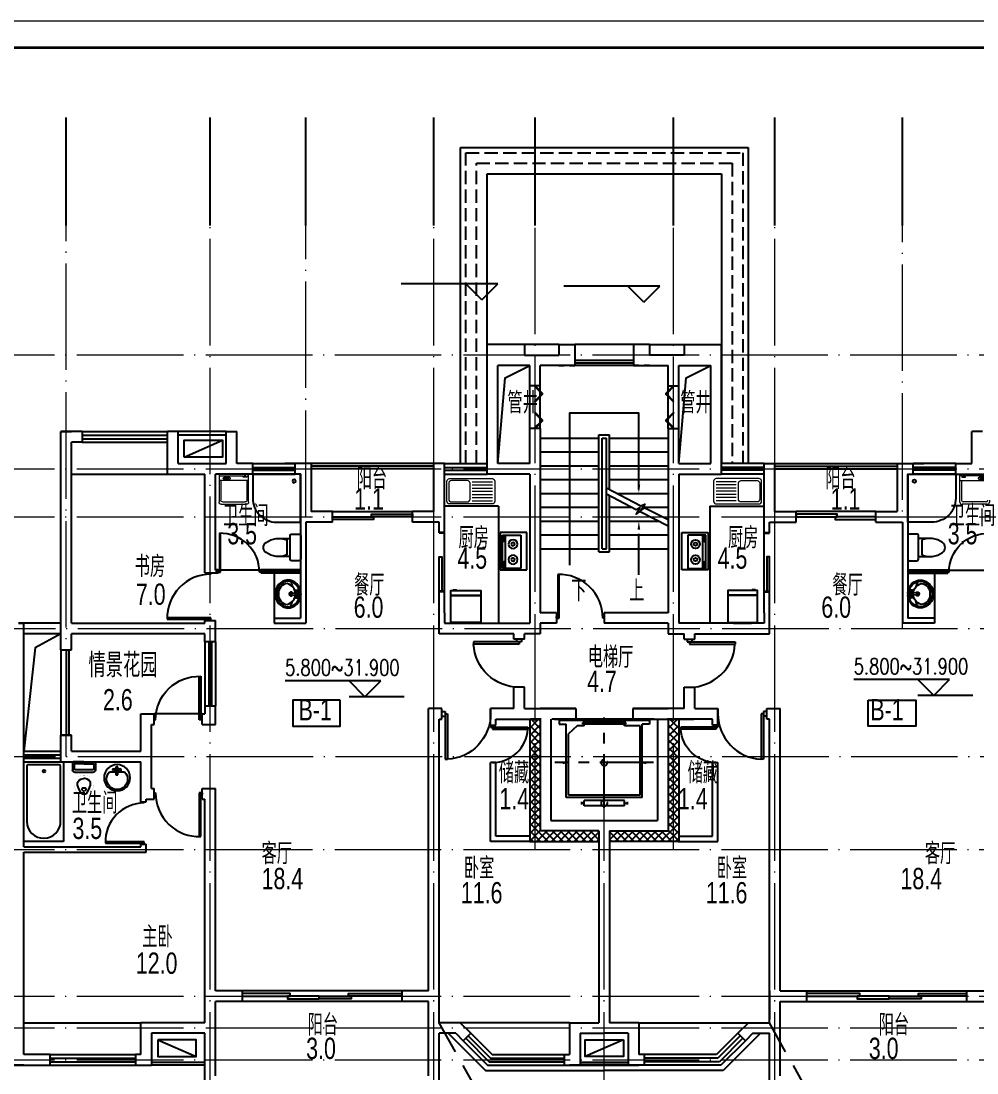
# Model space of a CAD drawing. Extents: x 1332633 to 1595679, y 264824 to 640777.
# Drawn here: x 1369182 to 1387130, y 554664 to 574419 of the extents above; entities that cross this region are included whole.
import ezdxf
from ezdxf.enums import TextEntityAlignment as Align

# ---------------------------------------------------------------- set-up
doc = ezdxf.new("R2010")
doc.units = 0
doc.header["$LTSCALE"] = 1000
doc.header["$MEASUREMENT"] = 0
for name, pattern in [('CENTER', [2, 1.25, -0.25, 0.25, -0.25]), ('DASH', [0.35, 0.25, -0.1]), ('DOTE', [2.42, 2, -0.2, 0.02, -0.2]), ('HIDDEN', [0.375, 0.25, -0.125])]:
    doc.linetypes.add(name, pattern=pattern)
doc.layers.get('0').update_dxf_attribs({"linetype": 'CONTINUOUS'})
for name, color, linetype in [('3T_WOOD', 21, 'CONTINUOUS'), ('A-Balcony(建筑阳台)', 32, 'CONTINUOUS'), ('A-BALCONY_建筑阳台_', 6, 'CONTINUOUS'), ('A-Fur1(建筑厨卫洁具)', 136, 'CONTINUOUS'), ('A-Ground(室外构件)', 31, 'CONTINUOUS'), ('A-Hole2(板面留洞，降板)', 2, 'CONTINUOUS'), ('A-Hz1(房间名称)', 4, 'CONTINUOUS'), ('A-Hz1汉字注明（平、立面、房间名称等）', 7, 'CONTINUOUS'), ('A-Hz3(房间面积)', 2, 'CONTINUOUS'), ('A-Other(建筑其它)', 33, 'CONTINUOUS'), ('A-STAIR_建筑楼梯_踏步_电梯等_', 25, 'CONTINUOUS'), ('A-Wall(建筑墙)', 255, 'CONTINUOUS'), ('A-WALL_建筑墙_', 255, 'CONTINUOUS'), ('A-WINDOW(建筑门窗)', 4, 'CONTINUOUS'), ('A-WINDOW_建筑门窗_', 4, 'CONTINUOUS'), ('AXIS', 3, 'CONTINUOUS'), ('C-sheet(通用-图框)', 7, 'CONTINUOUS'), ('DIM_ELEV', 3, 'CONTINUOUS'), ('管井', 5, 'CONTINUOUS')]:
    doc.layers.add(name, color=color, linetype=linetype)
for name, color, linetype, lineweight in [('_公共_图框', 4, 'CONTINUOUS', 5), ('DOTE', 1, 'DOTE', 13), ('JJ', 8, 'CONTINUOUS', 0), ('PUB_TEXT', 7, 'CONTINUOUS', 13), ('WALL', 2, 'CONTINUOUS', 35)]:
    doc.layers.add(name, color=color, linetype=linetype, lineweight=lineweight)
doc.styles.add('_TCH_DIM', font='SIMPLEX', dxfattribs={"width": 0.8, "bigfont": 'HZTXT'})
doc.styles.add('DIM', font='txt')
doc.styles.add('DIM_FONT', font='txt', dxfattribs={"width": 0.8})
doc.styles.get("Standard").update_dxf_attribs({"font": 'GBENOR', "bigfont": 'GBCBIG'})
doc.styles.add('sunyat', font='3yromanc.shx', dxfattribs={"width": 0.75, "bigfont": '3yhztxt.shx'})
doc.styles.add('SUNYAT1', font='3yromans.shx', dxfattribs={"width": 0.75, "bigfont": '3yhztxt.shx'})
doc.styles.add('图框文字', font='SIMKAI.TTF')

# ---------------------------------------------------------------- blocks, each defined once
blk = doc.blocks.new('vvxv')
at = {"layer": '_公共_图框'}
blk.add_lwpolyline([(-63000, 0), (0, 0), (0, 29700), (-63000, 29700)], close=True, dxfattribs=at)
at = {"layer": '_公共_图框', "const_width": 50}
blk.add_lwpolyline([(-61750, 500), (-500, 500), (-500, 29200), (-61750, 29200)], close=True, dxfattribs=at)
at = {"layer": '_公共_图框', "style": '图框文字'}
for tag, height, p in [('建设单位', 250, (-2500, 19150)), ('合作单位', 250, (-2527, 16842)), ('项目名称', 250, (-2500, 15150)), ('项目编号', 250, (-2500, 13150)), ('建筑', 175, (-1300, 2800)), ('方案深化', 175, (-1300, 2450)), ('1:100', 175, (-1300, 2100)), ('20090705', 175, (-1300, 1750)), ('图号', 175, (-1300, 1225))]:
    blk.add_attdef(tag, text='', height=height, dxfattribs=at).set_placement(p, align=Align.MIDDLE_CENTER)
blk = doc.blocks.new('JX')
for p, q in [((-2215, -2200), (-2215, 0)), ((-2185, -2110), (-2185, -90)), ((-2185, -90), (-2095, -90)), ((-2095, -90), (-2095, -250)), ((-1190, -190), (-1130, -190)), ((-1160, -250), (-1160, -190)), ((-315, -250), (-2095, -250)), ((-2055, -494), (-1863, -300)), ((-365, -300), (-1863, -300)), ((-365, -1900), (-365, -300)), ((-315, -1950), (-315, -250)), ((-2135, -1580), (-2135, -620)), ((-2095, -620), (-2135, -620)), ((-2095, -1580), (-2095, -620)), ((-2055, -650), (-2095, -650)), ((-2055, -650), (-2055, -494)), ((-240, -1550), (-240, -650)), ((-110, -650), (-240, -650)), ((-205, -590), (-145, -590)), ((-175, -650), (-175, -590)), ((-110, -1550), (-110, -650)), ((-2095, -1580), (-2135, -1580)), ((-2055, -1550), (-2095, -1550)), ((-2055, -1900), (-2055, -1550)), ((-110, -1550), (-240, -1550)), ((-205, -1610), (-145, -1610)), ((-175, -1550), (-175, -1610)), ((-2185, -2110), (-2095, -2110)), ((-315, -1950), (-2095, -1950)), ((-2095, -2110), (-2095, -1950)), ((-365, -1900), (-2055, -1900)), ((-1190, -2010), (-1130, -2010)), ((-1160, -1950), (-1160, -2010))]:
    blk.add_line(p, q)
at = {"linetype": 'CENTER'}
for p, q in [((-1160, -2200), (-1160, 0)), ((-60, -1100), (-2260, -1100))]:
    blk.add_line(p, q, dxfattribs=at)
at = {"linetype": 'HIDDEN'}
for centre in [(-1160, -1100), (-175, -1100)]:
    blk.add_circle(centre, 71.4, dxfattribs=at)
blk = doc.blocks.new('DOOR_B01')
for p, q in [((-0.47, 0.895), (-0.47, -0.015)), ((-0.44, -0.015), (-0.44, 0.895)), ((-0.5, 0.015), (-0.47, 0.015)), ((-0.5, -0.015), (-0.5, 0.015)), ((0.47, 0.015), (0.5, 0.015)), ((0.5, 0.015), (0.5, -0.015)), ((-0.5, -0.015), (-0.44, -0.015)), ((0.5, -0.015), (0.47, -0.015))]:
    blk.add_line(p, q)
blk.add_arc((-0.44, -0.015), 0.91, 0, 91.8892)
blk = doc.blocks.new('A$C79D20D74')
at = {"layer": 'A-Ground(室外构件)'}
blk.add_line((0, 720), (315, 0), dxfattribs=at)
blk.add_lwpolyline([(0, 720), (315, 720), (315, 0), (0, 0)], close=True, dxfattribs=at)
blk = doc.blocks.new('_A1WPO')
for p, q in [((-0.45, -0.05), (-0.45, 0.949)), ((-0.45, 0.949), (-0.4, 0.949)), ((-0.4, 0), (-0.4, 0.949)), ((-0.5, 0.05), (-0.45, 0.05)), ((-0.5, -0.05), (-0.45, -0.05)), ((-0.45, 0), (-0.4, 0))]:
    blk.add_line(p, q)
blk.add_arc((-0.45, 0), 0.95, 0, 86.983)
blk = doc.blocks.new('TO2')
for p, q in [((-162, 236), (-131, 140)), ((-66, 52), (-50, 55)), ((-50, 48), (-66, 52)), ((-57, 70), (-45, 60)), ((-50, 55), (-57, 70)), ((-50, 48), (-57, 34)), ((-45, 44), (-57, 34)), ((-45, 60), (-38, 74)), ((-38, 29), (-45, 44)), ((-38, 74), (-38, 58)), ((-22, 62), (-38, 58)), ((-22, 42), (-38, 45)), ((-38, 29), (-38, 45)), ((-22, 62), (-35, 52)), ((-22, 42), (-35, 52)), ((-162, -228), (-131, -132)), ((-77, -20), (-80, -20)), ((-50, -41), (-66, -44)), ((-50, -48), (-66, -44)), ((-50, -41), (-57, -26)), ((-45, -36), (-57, -26)), ((-50, -48), (-57, -62)), ((-57, -62), (-45, -52)), ((-38, -22), (-45, -36)), ((-45, -52), (-38, -67)), ((-38, -22), (-38, -38)), ((-22, -34), (-38, -38)), ((-22, -54), (-38, -51)), ((-38, -67), (-38, -51)), ((-22, -34), (-35, -44)), ((-22, -54), (-35, -44))]:
    blk.add_line(p, q)
for points in [[(-152, 5), (-152, 19), (-45, 31)], [(-152, 3), (-152, -12), (-80, -20)], [(-77, -20), (-45, -23)]]:
    blk.add_lwpolyline(points)
for points in [[(-77, 27), (-71, 32), (-69, 34), (-69, 69, -0.397649), (-63, 75), (-25, 75, -0.448114), (-19, 69), (-19, 4)], [(-77, -20), (-71, -24), (-69, -26), (-69, -61, 0.397649), (-63, -68), (-25, -68, 0.448114), (-19, -62), (-19, 4)]]:
    blk.add_lwpolyline(points, format="xyb")
for points in [[(-66, 52), (-57, 34), (-38, 29), (-22, 42), (-22, 62), (-38, 74), (-57, 70)], [(-66, -44), (-57, -26), (-38, -22), (-22, -34), (-22, -54), (-38, -67), (-57, -62)]]:
    blk.add_lwpolyline(points, close=True)
for centre, radius in [((-43, 4), 11.1), ((-43, 52), 4.1), ((-43, -44), 4.1)]:
    blk.add_circle(centre, radius)
for centre, radius, start, end in [((-202, 14), 254, 94.668, 182.2445), ((-202, 14), 231, 94.668, 182.2445), ((-217, 24), 176, 94.3056, 186.3213), ((-282, 3), 204, 0.3156, 75.2808), ((-223, 22), 244, 358.482, 89.9831), ((-223, 22), 222, 2.2184, 89.9831), ((-202, -6), 254, 177.7555, 265.332), ((-202, -6), 231, 177.7555, 265.332), ((-217, -17), 176, 173.6787, 265.6944), ((-282, 5), 204, 284.7192, 359.6844), ((-158, 4), 35.5, 29.9432, 329.1629), ((-158, 4), 20.3, 52.3819, 308.4597), ((-403, 3), 403, 355.2019, 4.0377), ((277, 1), 256, 176.6011, 183.7052), ((-223, -15), 244, 270.0169, 359.8405), ((-223, -15), 222, 270.0169, 355.8617)]:
    blk.add_arc(centre, radius, start, end)
blk = doc.blocks.new('A$C4CE9686B')
at = {"layer": 'JJ'}
for p, q in [((0, 552), (0, 0)), ((0, 552), (525, 552)), ((29, 552), (29, 101)), ((71, 448), (79, 448)), ((77, 435), (77, 383)), ((91, 435), (77, 435)), ((91, 383), (91, 435)), ((116, 0), (116, 552)), ((116, 522), (489, 522)), ((521, 490), (521, 62)), ((565, 512), (565, 40)), ((70, 374), (79, 375)), ((77, 383), (91, 383)), ((525, 0), (0, 0)), ((53, 101), (28, 101)), ((28, 34), (53, 34)), ((29, 34), (29, 0)), ((53, 34), (53, 101)), ((116, 30), (489, 30))]:
    blk.add_line(p, q, dxfattribs=at)
blk.add_lwpolyline([(76, 343, 0.185158), (86, 347, 0.102042), (98, 362, 0.060862), (104, 382, 0.047173), (107, 409, 0.047173), (104, 436, 0.060862), (98, 456, 0.102042), (86, 472, 0.185158), (76, 476, 0.185158), (66, 472, 0.102042), (54, 456, 0.060862), (48, 436, 0.047173), (45, 409, 0.047173), (48, 382, 0.060862), (54, 362, 0.102042), (66, 347, 0.185158)], format="xyb", close=True, dxfattribs=at)
for points in [[(71, 448, 0.259034), (68, 446, 0.076276), (64, 437, 0.036515), (62, 426, 0.026615), (61, 411, 0.026615), (62, 396, 0.036515), (64, 385, 0.076276), (68, 376, 0.259034), (71, 375, 0.078462), (72, 375, 0.056762)], [(79, 448, 0.259034), (76, 446, 0.076276), (73, 437, 0.036515), (71, 426, 0.026615), (70, 411, 0.026615), (71, 396, 0.036515), (73, 385, 0.076276), (76, 376, 0.259034), (79, 375, 0.259034), (82, 376, 0.056762), (85, 383, 0.036515)], [(87, 435, 0.008736), (86, 437, 0.076276), (82, 446, 0.259034), (79, 448, 0.259034)]]:
    blk.add_lwpolyline(points, format="xyb", dxfattribs=at)
blk.add_circle((28, 69), 14, dxfattribs=at)
for centre, radius, start, end in [((489, 490), 32, 0, 90), ((525, 512), 40, 0, 90), ((489, 62), 32, 270, 360), ((525, 40), 40, 270, 0)]:
    blk.add_arc(centre, radius, start, end, dxfattribs=at)
at = {"layer": 'JJ', "width": 0.8, "flags": 9}
for tag in ['YSIZE', 'XSIZE']:
    blk.add_attdef(tag, (0, 276), '', height=0.4, rotation=90, dxfattribs=at)
blk = doc.blocks.new('A$C753116E8')
at = {"layer": 'JJ'}
blk.add_blockref('A$C4CE9686B', (0, 0), dxfattribs=at)
blk = doc.blocks.new('A$C3372732A')
at = {"layer": '管井', "color": 1}
blk.add_blockref('A$C753116E8', (0, 0), dxfattribs=at)
blk = doc.blocks.new('坐便器1')
at = {"layer": 'A-Fur1(建筑厨卫洁具)'}
for p, q in [((220, 0), (-220, 0)), ((-250, -30), (-250, -170)), ((250, -170), (250, -30)), ((-220, -200), (220, -200)), ((-170, -200), (-170, -430)), ((140, -260), (-140, -260)), ((170, -430), (170, -200))]:
    blk.add_line(p, q, dxfattribs=at)
for centre, radius, start, end in [((-220, -30), 30, 90, 180), ((-220, -170), 30, 180, 270), ((220, -30), 30, 0, 90), ((220, -170), 30, 270, 0), ((227, -413), 398, 157.4505, 216.6381), ((-227, -413), 398, 323.3619, 22.5495), ((0, -590), 110, 213.4509, 326.5491)]:
    blk.add_arc(centre, radius, start, end, dxfattribs=at)
blk = doc.blocks.new('E103')
at = {"layer": 'A-Fur1(建筑厨卫洁具)', "rotation": 180}
blk.add_blockref('坐便器1', (1004, -576), dxfattribs=at)
blk = doc.blocks.new('淋浴')
at = {"layer": 'A-Fur1(建筑厨卫洁具)'}
blk.add_lwpolyline([(-900, -450), (-900, 0), (0, 0), (0, -900), (-450, -900, -0.414214)], format="xyb", close=True, dxfattribs=at)
blk.add_circle((-129, -123), 30, dxfattribs=at)
blk = doc.blocks.new('DOOR_A01')
for points in [[(0.013, 0), (0.013, 1), (-0.5, 1), (-0.5, 0)], [(-0.012, 0), (-0.012, -1), (0.5, -1), (0.5, 0)]]:
    blk.add_lwpolyline(points, close=True)
blk = doc.blocks.new('BX1')
for p, q in [((-356, 663), (344, 663)), ((-356, 653), (344, 653))]:
    blk.add_line(p, q)
for points in [[(344, 21), (-356, 21), (-356, 771), (344, 771)], [(-211, 11), (211, 11), (211, 0), (-211, 0)]]:
    blk.add_lwpolyline(points, close=True)
blk.add_lwpolyline([(-298, 771), (-298, 790), (-232, 790), (-232, 771)])
blk = doc.blocks.new('MQP1')
for p, q in [((0, -350), (0, 350)), ((0, 350), (500, 350)), ((113, 299), (113, -324)), ((456, 299), (113, 299)), ((400, -324), (400, 299)), ((423, 274), (434, 274)), ((432, 257), (432, 193)), ((448, 257), (432, 257)), ((448, 193), (448, 257)), ((456, -324), (456, 299)), ((500, 350), (500, -350)), ((422, 182), (434, 182)), ((432, 193), (448, 193)), ((500, -350), (0, -350)), ((113, -324), (456, -324)), ((422, -291), (434, -291)), ((423, -199), (434, -199)), ((448, -216), (432, -216)), ((432, -216), (432, -280)), ((432, -280), (448, -280)), ((448, -280), (448, -216))]:
    blk.add_line(p, q)
for points in [[(423, 274, 0.259034), (420, 272, 0.076276), (415, 260, 0.036515), (412, 247, 0.026615), (411, 228, 0.026615), (412, 209, 0.036515), (415, 196, 0.076276), (420, 184, 0.259034), (423, 182, 0.078462), (424, 182, 0.056762)], [(434, 274, 0.259034), (430, 272, 0.076276), (425, 260, 0.036515), (423, 247, 0.026615), (422, 228, 0.026615), (423, 209, 0.036515), (425, 196, 0.076276), (430, 184, 0.259034), (434, 182, 0.259034), (437, 184, 0.056762), (441, 193, 0.036515)], [(443, 257, 0.008736), (442, 260, 0.076276), (437, 272, 0.259034), (434, 274, 0.259034)], [(423, -199, 0.259034), (420, -201, 0.076276), (415, -213, 0.036515), (412, -226, 0.026615), (411, -245, 0.026615), (412, -264, 0.036515), (415, -277, 0.076276), (420, -289, 0.259034), (423, -291, 0.078462), (424, -291, 0.056762)], [(434, -199, 0.259034), (430, -201, 0.076276), (425, -213, 0.036515), (423, -226, 0.026615), (422, -245, 0.026615), (423, -264, 0.036515), (425, -277, 0.076276), (430, -289, 0.259034), (434, -291, 0.259034), (437, -289, 0.056762), (441, -280, 0.036515)], [(443, -216, 0.008736), (442, -213, 0.076276), (437, -201, 0.259034), (434, -199, 0.259034)]]:
    blk.add_lwpolyline(points, format="xyb")
for centre, radius in [((259, 134), 82.5), ((259, 134), 31.6), ((259, -158), 82.5), ((259, -158), 31.6)]:
    blk.add_circle(centre, radius)
blk = doc.blocks.new('SINK-3')
for p, q in [((475, 180), (855, 180)), ((475, 120), (855, 120)), ((475, 60), (855, 60)), ((475, 0), (855, 0)), ((475, -60), (855, -60)), ((475, -120), (855, -120)), ((475, -180), (855, -180))]:
    blk.add_line(p, q)
for points in [[(0, -187.5), (0, 187.5, -0.4142136), (50, 237.5), (850, 237.5, -0.4142136), (900, 187.5), (900, -187.5, -0.4142136), (850, -237.5), (50, -237.5, -0.4142136)], [(35, 150), (35, -150, 0.4142136), (85, -200), (385, -200, 0.4142136), (435, -150), (435, 150, 0.4142136), (385, 200), (85, 200, 0.4142136)]]:
    blk.add_lwpolyline(points, format="xyb", close=True)
blk = doc.blocks.new('A$C7D9E0D54')
at = {"layer": 'JJ', "xscale": -1, "rotation": 179.9999999999996}
blk.add_blockref('SINK-3', (0, 237, 200), dxfattribs=at)
blk = doc.blocks.new('DOOR_C14')
for points in [[(-0.489, -0.011), (-0.313, 0.166), (-0.323, 0.177), (-0.5, 0)], [(-0.136, -0.011), (-0.313, 0.166), (-0.302, 0.177), (-0.125, 0)], [(0.136, -0.011), (0.313, 0.166), (0.302, 0.177), (0.125, 0)], [(0.489, -0.011), (0.313, 0.166), (0.323, 0.177), (0.5, 0)]]:
    blk.add_lwpolyline(points, close=True)
blk = doc.blocks.new('M_E7')
for p, q in [((-201, 62), (-201, -265)), ((-10, 112), (-151, 112)), ((-150, 61), (-150, -264)), ((-41, 81), (-130, 81)), ((-36, -102), (-36, 76)), ((0, -102), (0, 102)), ((-36, -102), (-36, -279)), ((0, -102), (0, -305)), ((-10, -315), (-151, -315)), ((-41, -284), (-130, -284))]:
    blk.add_line(p, q)
at = {"const_width": 1}
for points in [[(-651, -24), (-637, -1), (-550, 51), (-451, 83), (-371, 88), (-294, 37), (-262, -18), (-252, -84), (-252, -102)], [(-651, -180), (-637, -202), (-550, -254), (-451, -287), (-371, -292), (-294, -240), (-262, -186), (-252, -119), (-252, -102)]]:
    blk.add_lwpolyline(points, dxfattribs=at)
for points in [[(-597, -59), (-590, -49), (-523, -9), (-438, 19), (-389, 22), (-343, -9), (-325, -40), (-317, -89), (-317, -102)], [(-596, -145), (-590, -154), (-523, -194), (-438, -222), (-389, -225), (-343, -194), (-325, -164), (-317, -114), (-317, -102)]]:
    blk.add_lwpolyline(points)
blk.add_lwpolyline([(-644, -15, 0.39866), (-643, -191, 0.39866)], format="xyb", dxfattribs=at)
for centre, radius, start, end in [((-151, 62), 50, 90, 180), ((-130, 61), 20, 90, 180), ((-41, 76), 5, 0, 90), ((-10, 102), 10, 0, 90), ((-551, -102), 62.6, 137.0381, 223.979), ((-511, -114), 47.8, 77.2641, 164.6652), ((-511, -89), 47.8, 195.3348, 282.7359), ((-541, -103), 54.1, 1.1332, 40.3816), ((-541, -101), 54.1, 319.6184, 358.8668), ((-151, -265), 50, 180, 270), ((-130, -264), 20, 180, 270), ((-41, -279), 5, 270, 0), ((-10, -305), 10, 270, 0)]:
    blk.add_arc(centre, radius, start, end)
at = {"width": 0.8, "flags": 9}
for tag in ['XSIZE', 'YSIZE']:
    blk.add_attdef(tag, (0, 0), '', height=0.5, dxfattribs=at)
blk = doc.blocks.new('M_E33IEP')
for p, q in [((44, -21), (44, 20)), ((44, 20), (194, 20)), ((135, 135), (135, 20)), ((194, 20), (194, -21)), ((194, -21), (44, -21)), ((135, -21), (135, -144))]:
    blk.add_line(p, q)
for centre, radius in [((248, -5), 246), ((106, 56), 26.7), ((105, -55), 26.7)]:
    blk.add_circle(centre, radius)
blk.add_arc((274, -5), 197, 225.2527, 134.7473)
at = {"style": 'DIM_FONT', "width": 0.8, "flags": 9}
for tag in ['XSIZE', 'YSIZE']:
    blk.add_attdef(tag, (0, 0), '', height=0.5, dxfattribs=at)
at = {"width": 0.8, "flags": 9}
for tag in ['XSIZE', 'YSIZE']:
    blk.add_attdef(tag, (2, -251), '', height=150, dxfattribs=at)
blk = doc.blocks.new('浴缸08X15')
at = {"layer": 'A-Fur1(建筑厨卫洁具)'}
for p, q in [((-375, -1500), (-375, 0)), ((-375, 0), (375, 0)), ((375, 0), (375, -1500)), ((-319, -85), (-319, -1125)), ((289, -56), (-289, -55)), ((319, -1113), (319, -86)), ((375, -1500), (-375, -1500))]:
    blk.add_line(p, q, dxfattribs=at)
blk.add_circle((6, -176), 25, dxfattribs=at)
for centre, radius, start, end in [((-289, -85), 30, 89.9714, 179.9956), ((289, -86), 30, 0.0057, 89.9714), ((0, -1117), 319, 181.3982, 0.6999)]:
    blk.add_arc(centre, radius, start, end, dxfattribs=at)
blk = doc.blocks.new('WIN_03X1200X200')
at = {"layer": 'A-WINDOW(建筑门窗)'}
for p, q in [((-0.5, 0.083), (0.5, 0.083)), ((-0.5, 0.021), (0.5, 0.021)), ((-0.5, -0.021), (0.5, -0.021)), ((-0.5, -0.083), (0.5, -0.083))]:
    blk.add_line(p, q, dxfattribs=at)

msp = doc.modelspace()

# ---------------------------------------------------------------- hatches: boundary and pattern name
at = {"layer": 'A-Hole2(板面留洞，降板)'}
h = msp.add_hatch(dxfattribs=at)
h.set_pattern_fill('ANSI37', color=8, scale=800, angle=720, style=0)
h.set_pattern_definition([(45, (2102481.16, 589380.04), (-70.710678, 70.710678), []), (135, (2102481.16, 589380.04), (-70.710678, -70.710678), [])])
h.paths.add_polyline_path([(1380032, 559208), (1378932, 559208), (1378932, 561308), (1378732, 561308), (1378732, 559008), (1380032, 559008)])
h = msp.add_hatch(dxfattribs=at)
h.set_pattern_fill('ANSI37', color=8, scale=800, angle=720, style=0)
h.set_pattern_definition([(135, (657783.43, 589380.04), (70.710678, 70.710678), []), (45, (657783.43, 589380.04), (70.710678, -70.710678), [])])
h.paths.add_polyline_path([(1380232, 559208), (1381332, 559208), (1381332, 561308), (1381532, 561308), (1381532, 559008), (1380232, 559008)])

# ---------------------------------------------------------------- linework, layer by layer
at = {"linetype": 'DASH', "ltscale": 3}
for p, q in [((1380929, 548651), (1377032, 555608)), ((1387130, 548651), (1383232, 555608))]:
    msp.add_line(p, q, dxfattribs=at)
at = {"layer": 'A-Balcony(建筑阳台)', "linetype": 'DASH'}
for p, q in [((1377532, 566108, 0), (1377532, 571947, 0)), ((1377532, 571947, 0), (1382732, 571947, 0)), ((1382732, 571947, 0), (1382732, 566108, 0)), ((1377732, 571747, 0), (1382532, 571747, 0)), ((1377732, 566108, 0), (1377732, 571747, 0)), ((1382532, 571747, 0), (1382532, 566108, 0))]:
    msp.add_line(p, q, dxfattribs=at)
at = {"layer": 'A-Balcony(建筑阳台)'}
for p, q in [((1377932, 568347, 0), (1377932, 571547, 0)), ((1377932, 571547, 0), (1382332, 571547, 0)), ((1382332, 571547, 0), (1382332, 566108, 0)), ((1369932, 563108), (1369232, 563108)), ((1369932, 562908), (1369232, 562908))]:
    msp.add_line(p, q, dxfattribs=at)
msp.add_lwpolyline([(1369932, 562908), (1369450, 562648), (1369232, 560708)], dxfattribs=at)
at = {"layer": 'A-BALCONY_建筑阳台_'}
for p, q in [((1376932, 566108, 0), (1374632, 566108)), ((1376932, 566058, 0), (1374632, 566058)), ((1376932, 566008, 0), (1374632, 566008)), ((1383332, 566108, 0), (1385632, 566108)), ((1383332, 566058, 0), (1385632, 566058)), ((1383332, 566008, 0), (1385632, 566008)), ((1369932, 562608), (1369932, 561008)), ((1370032, 562608), (1370032, 561008)), ((1370082, 562608), (1370082, 561008))]:
    msp.add_line(p, q, dxfattribs=at)
at = {"layer": 'A-Fur1(建筑厨卫洁具)'}
for p, q in [((1378148, 565308), (1377132, 565308, 0)), ((1378148, 565308), (1378148, 563108)), ((1382117, 565308), (1383132, 565308, 0)), ((1382117, 565308), (1382117, 563108)), ((1373932, 564058), (1373932, 563208)), ((1386332, 564058), (1386332, 563208))]:
    msp.add_line(p, q, dxfattribs=at)
at = {"layer": 'A-Ground(室外构件)'}
for p, q in [((1373032, 566708), (1372132, 566708)), ((1373032, 566641), (1372132, 566641)), ((1377201, 555408), (1377901, 554708)), ((1383063, 555408), (1382363, 554708)), ((1372632, 554858), (1371632, 554858)), ((1372632, 554808), (1371632, 554808)), ((1379682, 554857), (1380132, 554857)), ((1380132, 554857), (1379682, 554857)), ((1379682, 554807), (1380132, 554807)), ((1379682, 554807), (1380132, 554807)), ((1380132, 554807), (1379682, 554807)), ((1380582, 554857), (1380132, 554857)), ((1380132, 554857), (1380582, 554857)), ((1380582, 554807), (1380132, 554807)), ((1380582, 554807), (1380132, 554807)), ((1380132, 554807), (1380582, 554807)), ((1377901, 554708), (1380132, 554708)), ((1382363, 554708), (1380132, 554708))]:
    msp.add_line(p, q, dxfattribs=at)
at = {"layer": 'A-Hole2(板面留洞，降板)', "color": 8}
for p, q in [((1378732, 561308), (1378732, 559008)), ((1381532, 561308), (1381532, 559008)), ((1378732, 559008), (1380032, 559008)), ((1381532, 559008), (1380232, 559008))]:
    msp.add_line(p, q, dxfattribs=at)
at = {"layer": 'A-Hz1(房间名称)', "color": 6}
for points in [[(1375174, 561666), (1374285, 561666), (1374285, 561178), (1375174, 561178)], [(1385090, 561666), (1385980, 561666), (1385980, 561178), (1385090, 561178)]]:
    msp.add_lwpolyline(points, close=True, dxfattribs=at)
at = {"layer": 'A-Other(建筑其它)'}
for p, q in [((1377432, 566108, 0), (1377432, 572047, 0)), ((1377432, 572047, 0), (1382832, 572047, 0)), ((1382832, 572047, 0), (1382832, 566108, 0))]:
    msp.add_line(p, q, dxfattribs=at)
at = {"layer": 'A-STAIR_建筑楼梯_踏步_电梯等_', "ltscale": 0.08}
for p, q in [((1380032, 566648, 0), (1380232, 566648, 0)), ((1380032, 564448, 0), (1380032, 566648, 0)), ((1380232, 565620, 0), (1380232, 566648, 0)), ((1378932, 566588, 0), (1380032, 566588, 0)), ((1380092, 566588, 0), (1380172, 566588, 0)), ((1380092, 564508, 0), (1380092, 566588, 0)), ((1380172, 564508, 0), (1380172, 566588, 0)), ((1380232, 566588, 0), (1381332, 566588, 0)), ((1378932, 566328, 0), (1380032, 566328, 0)), ((1380232, 566328, 0), (1381332, 566328, 0)), ((1378932, 566068, 0), (1380032, 566068, 0)), ((1380232, 566068, 0), (1381332, 566068, 0)), ((1378932, 565808, 0), (1380032, 565808, 0)), ((1380232, 565808, 0), (1381332, 565808, 0)), ((1378932, 565548, 0), (1380032, 565548, 0)), ((1380232, 564448, 0), (1380232, 565507, 0)), ((1380371, 565548, 0), (1381332, 565548, 0)), ((1378932, 565288, 0), (1380032, 565288, 0)), ((1380232, 565288, 0), (1380652, 565288, 0)), ((1380857, 565288, 0), (1381332, 565288, 0)), ((1378932, 565028, 0), (1380032, 565028, 0)), ((1380232, 565028, 0), (1381150, 565028, 0)), ((1378932, 564768, 0), (1380032, 564768, 0)), ((1378932, 564768, 0), (1380032, 564768, 0)), ((1380232, 564768, 0), (1381332, 564768, 0)), ((1380232, 564768, 0), (1381332, 564768, 0)), ((1378932, 564508, 0), (1380032, 564508, 0)), ((1378932, 564508, 0), (1380032, 564508, 0)), ((1380032, 564448, 0), (1380232, 564448, 0)), ((1380092, 564508, 0), (1380172, 564508, 0)), ((1380232, 564508, 0), (1381332, 564508, 0))]:
    msp.add_line(p, q, dxfattribs=at)
at = {"layer": 'A-STAIR_建筑楼梯_踏步_电梯等_'}
msp.add_line((1380782, 564021, 0), (1380782, 564787, 0), dxfattribs=at)
at = {"layer": 'A-STAIR_建筑楼梯_踏步_电梯等_', "elevation": 0}
for points in [[(1378132, 566108), (1378273, 567717), (1378732, 567947)], [(1381532, 566108), (1381673, 567717), (1382132, 567947)], [(1380782, 565622), (1380782, 567055), (1379482, 567055), (1379482, 564201)], [(1380172, 565652), (1380819, 565314), (1380891, 565348), (1380822, 565227), (1380895, 565275), (1381332, 565055)], [(1380172, 565538), (1380729, 565247), (1380801, 565281), (1380732, 565161), (1380805, 565208), (1381332, 564941)]]:
    msp.add_lwpolyline(points, dxfattribs=at)
for points in [[(1380782, 565709, 50, 0, 0), (1380782, 565548, 0, 0, 0)], [(1380782, 564867, 50, 0, 0), (1380782, 565028, 0, 0, 0)]]:
    msp.add_lwpolyline(points, format="xyseb", dxfattribs=at)
at = {"layer": 'A-Wall(建筑墙)'}
for p, q in [((1377932, 565908), (1377932, 568347)), ((1378632, 568347), (1377932, 568347)), ((1378632, 568347), (1378632, 568147)), ((1379282, 568347), (1379282, 568147)), ((1379282, 568347), (1379582, 568347)), ((1379582, 568347), (1379582, 567947)), ((1380682, 568347), (1380682, 567947)), ((1380982, 568347), (1380682, 568347)), ((1380982, 568347), (1380982, 568147)), ((1381632, 568347), (1381632, 568147)), ((1381632, 568347), (1382332, 568347)), ((1382332, 565908), (1382332, 568347)), ((1378632, 568147), (1379282, 568147)), ((1381632, 568147), (1380982, 568147)), ((1378132, 566108, 0), (1378132, 567947)), ((1378732, 567947), (1378132, 567947)), ((1378732, 567568, 0), (1378732, 567947)), ((1378932, 567568, 0), (1378932, 567947)), ((1379582, 567947), (1378932, 567947)), ((1378932, 567568, 0), (1378932, 567788, 0)), ((1379282, 567947), (1379382, 567947)), ((1379482, 567947), (1379582, 567947)), ((1380682, 567947), (1381332, 567947)), ((1380782, 567947), (1380682, 567947)), ((1380982, 567947), (1380882, 567947)), ((1381332, 567568, 0), (1381332, 567947)), ((1381332, 567568, 0), (1381332, 567788, 0)), ((1381532, 567568, 0), (1381532, 567947)), ((1381532, 567947), (1382132, 567947)), ((1382132, 566108, 0), (1382132, 567947)), ((1378932, 567568, 0), (1378732, 567568, 0)), ((1381332, 567568, 0), (1381532, 567568, 0)), ((1370332, 566708), (1369932, 566708)), ((1370132, 566708), (1370032, 566708)), ((1371932, 565908), (1371932, 566708)), ((1372132, 566708), (1371932, 566708)), ((1372132, 566108), (1372132, 566708)), ((1373032, 566108), (1373032, 566708)), ((1373032, 566708), (1373232, 566708)), ((1373232, 566108), (1373232, 566708)), ((1378732, 566108), (1378732, 566768, 0)), ((1378932, 566768, 0), (1378732, 566768, 0)), ((1381332, 566768, 0), (1381532, 566768, 0)), ((1381532, 566108), (1381532, 566768, 0)), ((1387032, 566108), (1387032, 566708)), ((1387232, 566708), (1387032, 566708)), ((1378732, 566588, 0), (1378732, 566588, 0)), ((1372132, 566108), (1373032, 566108)), ((1378948, 561308), (1378748, 561308)), ((1378948, 561308), (1378748, 561308)), ((1378932, 561308), (1378932, 559208)), ((1379132, 561308), (1379132, 559408)), ((1379598, 561308), (1379148, 561308)), ((1379598, 561308), (1379148, 561308)), ((1379598, 561308), (1379148, 561308)), ((1379598, 561308), (1379148, 561308)), ((1380667, 561308), (1381117, 561308)), ((1380667, 561308), (1381117, 561308)), ((1381132, 561308), (1381132, 559408)), ((1381317, 561308), (1381517, 561308)), ((1381317, 561308), (1381517, 561308)), ((1381332, 561308), (1381332, 559208)), ((1379132, 559408), (1381132, 559408)), ((1380032, 559208), (1378932, 559208)), ((1380232, 559208), (1381332, 559208)), ((1372832, 556208), (1372832, 556758)), ((1373332, 556208), (1372832, 556208)), ((1373332, 556208), (1373332, 556008)), ((1376332, 556208), (1376332, 556008)), ((1383232, 555608), (1383232, 556208)), ((1383232, 555608), (1383232, 556208)), ((1383233, 556208), (1383233, 555670)), ((1383932, 556208), (1383932, 556008)), ((1386932, 556208), (1387432, 556208)), ((1386932, 556208), (1386932, 556008)), ((1373332, 556008), (1372832, 556008)), ((1372832, 554608), (1372832, 556008)), ((1376832, 554608), (1376832, 556008)), ((1383432, 554608), (1383432, 556008)), ((1386932, 556008), (1387432, 556008)), ((1371432, 555008), (1371432, 555608)), ((1372632, 555608), (1371432, 555608)), ((1372632, 555608), (1371932, 555608)), ((1377425, 555608), (1377625, 555408)), ((1379482, 555608), (1379482, 555008)), ((1379482, 555608), (1380032, 555608)), ((1380782, 555608), (1380232, 555608)), ((1380782, 555608), (1380782, 555008)), ((1382839, 555608), (1382639, 555408)), ((1371632, 555408), (1371632, 554808)), ((1372632, 555408), (1371632, 555408)), ((1377032, 554408), (1377032, 555408)), ((1377343, 555408), (1377484, 555266)), ((1377484, 555266), (1377625, 555408)), ((1379682, 555408), (1379682, 554808)), ((1379682, 555408), (1380132, 555408)), ((1380582, 555408), (1380132, 555408)), ((1380582, 555408), (1380582, 554808)), ((1382781, 555266), (1382639, 555408)), ((1382922, 555408), (1382781, 555266)), ((1383232, 554408), (1383232, 555408)), ((1369732, 555008), (1369232, 555008)), ((1369732, 554808), (1369732, 555008)), ((1371332, 555008), (1371332, 555008)), ((1371332, 555008), (1371332, 554808)), ((1369232, 554808), (1368532, 554808)), ((1369032, 554808), (1369732, 554808)), ((1371332, 554808), (1371632, 554808)), ((1379382, 554808), (1379682, 554808)), ((1379682, 554808), (1379482, 554808)), ((1380582, 554808), (1380782, 554808)), ((1380882, 554808), (1380582, 554808))]:
    msp.add_line(p, q, dxfattribs=at)
at = {"layer": 'A-WALL_建筑墙_'}
for p, q in [((1369932, 562608), (1369932, 566708)), ((1370332, 566708), (1370332, 566508)), ((1378932, 566768, 0), (1378932, 563308, 0)), ((1381332, 566768, 0), (1381332, 563308, 0)), ((1370132, 563108), (1370132, 566508)), ((1370332, 566508), (1370132, 566508)), ((1373532, 566108), (1373232, 566108)), ((1373532, 565908), (1373532, 566108)), ((1374632, 566108), (1374132, 566108)), ((1374332, 565908), (1374332, 566108)), ((1374632, 566108), (1374632, 565208)), ((1377132, 566108, 0), (1376932, 566108, 0)), ((1376932, 565208, 0), (1376932, 566108, 0)), ((1377132, 565908, 0), (1377132, 566108, 0)), ((1378732, 566108), (1378132, 566108)), ((1381532, 566108), (1382132, 566108)), ((1383132, 566108, 0), (1383332, 566108, 0)), ((1383132, 565908, 0), (1383132, 566108, 0)), ((1383332, 565208, 0), (1383332, 566108, 0)), ((1385632, 566108), (1386132, 566108)), ((1385632, 566108), (1385632, 565208)), ((1385932, 565908), (1385932, 566108)), ((1386732, 566108), (1387032, 566108)), ((1386732, 565908), (1386732, 566108)), ((1371932, 565908), (1372632, 565908)), ((1372632, 564058), (1372632, 565908)), ((1372832, 564108), (1372832, 565908)), ((1373532, 565908), (1372832, 565908)), ((1374432, 565908), (1374132, 565908)), ((1374432, 565908), (1374432, 563208)), ((1377132, 565908, 0), (1377132, 565908, 0)), ((1377132, 564808, 0), (1377132, 565908, 0)), ((1378732, 565908), (1377932, 565908)), ((1378732, 565908), (1378732, 563108, 0)), ((1381532, 565908), (1382332, 565908)), ((1381532, 565908), (1381532, 563108, 0)), ((1383132, 565908, 0), (1383132, 565908, 0)), ((1383132, 564808, 0), (1383132, 565908, 0)), ((1385832, 565908), (1386132, 565908)), ((1385832, 565908), (1385832, 563208)), ((1386732, 565908), (1387432, 565908)), ((1375032, 565208), (1374632, 565208)), ((1375032, 565008), (1375032, 565208)), ((1376932, 565208, 0), (1376532, 565208)), ((1376532, 565008), (1376532, 565208)), ((1383332, 565208, 0), (1383733, 565208)), ((1383733, 565008), (1383733, 565208)), ((1385233, 565208), (1385632, 565208)), ((1385233, 565008), (1385233, 565208)), ((1375032, 565008), (1374532, 565008)), ((1374532, 565008), (1374532, 563108)), ((1377032, 565008, 0), (1376532, 565008)), ((1377032, 564808, 0), (1377032, 565008, 0)), ((1383232, 565008, 0), (1383733, 565008)), ((1383232, 564808, 0), (1383232, 565008, 0)), ((1385233, 565008), (1385732, 565008)), ((1385732, 565008), (1385732, 563108)), ((1372632, 564058), (1372832, 564058)), ((1377032, 562908, 0), (1377032, 563708, 0)), ((1377132, 563308, 0), (1377132, 563708, 0)), ((1383132, 563308, 0), (1383132, 563708, 0)), ((1383232, 562908, 0), (1383232, 563708, 0)), ((1377132, 563308, 0), (1377132, 563108, 0)), ((1379233, 563308, 0), (1378932, 563308)), ((1379233, 563308, 0), (1379233, 563108, 0)), ((1381332, 563308, 0), (1380133, 563308, 0)), ((1380133, 563308, 0), (1380133, 563108, 0)), ((1383132, 563308, 0), (1383132, 563108, 0)), ((1369132, 563108), (1369232, 563108)), ((1369132, 563108), (1369232, 563108)), ((1369232, 563108), (1369132, 563108)), ((1369232, 563108), (1369132, 563108)), ((1369232, 558908), (1369232, 563108)), ((1370132, 563108), (1372632, 563108)), ((1372632, 563108), (1372632, 563158)), ((1372632, 563158), (1372832, 563158)), ((1372832, 562758), (1372832, 563158)), ((1373932, 563208), (1374432, 563208)), ((1373932, 563208), (1373932, 563108)), ((1373932, 563108), (1374532, 563108)), ((1377132, 563108, 0), (1378732, 563108)), ((1379233, 563108, 0), (1378932, 563108)), ((1378932, 563108), (1378932, 562908, 0)), ((1381332, 563108, 0), (1380133, 563108, 0)), ((1381332, 563108), (1381332, 562908, 0)), ((1383132, 563108, 0), (1381532, 563108)), ((1386332, 563108), (1385732, 563108)), ((1386332, 563208), (1385832, 563208)), ((1386332, 563208), (1386332, 563108)), ((1370132, 562608), (1370132, 562908)), ((1372632, 562908), (1370132, 562908)), ((1370132, 562608), (1370132, 562908)), ((1372632, 562758), (1372632, 562908)), ((1378432, 562908), (1377032, 562908, 0)), ((1378432, 562808), (1378432, 562908)), ((1378632, 562808), (1378632, 562908)), ((1378932, 562908, 0), (1378632, 562908)), ((1381332, 562908, 0), (1381633, 562908)), ((1381633, 562808), (1381633, 562908)), ((1381833, 562808), (1381833, 562908)), ((1381833, 562908), (1383232, 562908, 0)), ((1372832, 562758), (1372632, 562758)), ((1378632, 562808), (1378432, 562808)), ((1381633, 562808), (1381833, 562808)), ((1369932, 562608), (1370132, 562608)), ((1369932, 562608), (1370132, 562608)), ((1378632, 561908), (1378432, 561908)), ((1378432, 561508), (1378432, 561908)), ((1378632, 561908), (1378432, 561908)), ((1378632, 561508), (1378632, 561908)), ((1378632, 561508), (1378632, 561908)), ((1381633, 561508), (1381633, 561908)), ((1381633, 561908), (1381833, 561908)), ((1381633, 561508), (1381633, 561908)), ((1381633, 561908), (1381833, 561908)), ((1381833, 561508), (1381833, 561908)), ((1372632, 561558), (1372832, 561558)), ((1372832, 561208), (1372832, 561558)), ((1376832, 556208), (1376832, 561508)), ((1377082, 561508), (1376832, 561508)), ((1377082, 561308), (1377082, 561508)), ((1378432, 561508), (1377998, 561508)), ((1377998, 561508), (1377998, 561308)), ((1377998, 561508), (1377998, 561308)), ((1377998, 561308), (1377998, 561508)), ((1378632, 561508), (1379598, 561508)), ((1379598, 561508), (1378932, 561508)), ((1378932, 561508), (1379032, 561508)), ((1379598, 561508), (1379598, 561308)), ((1379598, 561508), (1379598, 561308)), ((1379598, 561508), (1379598, 561308)), ((1379598, 561508), (1379598, 561308)), ((1380667, 561508), (1380667, 561308)), ((1380667, 561508), (1381333, 561508)), ((1380667, 561508), (1380667, 561308)), ((1381633, 561508), (1380667, 561508)), ((1380667, 561508), (1380667, 561308)), ((1380667, 561508), (1380667, 561308)), ((1381333, 561508), (1381233, 561508)), ((1381833, 561508), (1382267, 561508)), ((1382267, 561508), (1382267, 561308)), ((1382267, 561508), (1382267, 561308)), ((1382267, 561308), (1382267, 561508)), ((1383182, 561308), (1383182, 561508)), ((1383182, 561508), (1383432, 561508)), ((1383432, 556208), (1383432, 561508)), ((1371432, 560708), (1371432, 561408)), ((1371432, 561408), (1371682, 561408)), ((1371682, 561208), (1371682, 561408)), ((1372582, 561208), (1372582, 561408)), ((1377032, 561308), (1377082, 561308)), ((1377032, 555608), (1377032, 561308)), ((1377032, 561308), (1377032, 561308)), ((1377998, 561193), (1377998, 561308)), ((1377998, 561193), (1377998, 561308)), ((1378098, 561308), (1378948, 561308)), ((1378098, 561193), (1378098, 561308)), ((1379198, 561308), (1379598, 561308)), ((1379198, 561308), (1379598, 561308)), ((1380667, 561308), (1381817, 561308)), ((1381067, 561308), (1380667, 561308)), ((1382167, 561308), (1381317, 561308)), ((1382167, 561193), (1382167, 561308)), ((1382267, 561193), (1382267, 561308)), ((1382267, 561193), (1382267, 561308)), ((1383232, 561308), (1383182, 561308)), ((1383232, 556208), (1383232, 561308)), ((1383232, 561308), (1383232, 561308)), ((1371632, 560008), (1371632, 561208)), ((1371632, 561208), (1371682, 561208)), ((1372582, 561208), (1372832, 561208)), ((1377998, 561193), (1378098, 561193)), ((1382267, 561193), (1382167, 561193)), ((1369932, 560508), (1369932, 561008)), ((1370132, 561008), (1369932, 561008)), ((1370132, 561008), (1369932, 561008)), ((1369932, 561008), (1370132, 561008)), ((1370132, 560708), (1370132, 561008)), ((1370132, 560708), (1371432, 560708)), ((1369932, 560508), (1371432, 560508)), ((1371432, 559808), (1371432, 560508)), ((1377998, 559008), (1377998, 560493)), ((1378098, 560493), (1377998, 560493)), ((1378098, 559108), (1378098, 560493)), ((1382167, 559108), (1382167, 560493)), ((1382167, 560493), (1382267, 560493)), ((1382267, 559008), (1382267, 560493)), ((1371632, 560008), (1371682, 560008)), ((1371682, 559808), (1371682, 560008)), ((1372582, 560008), (1372832, 560008)), ((1372582, 559808), (1372582, 560008)), ((1372832, 556208), (1372832, 560008)), ((1371432, 559758), (1371432, 559808)), ((1371432, 559758), (1371532, 559758)), ((1371532, 559758), (1371532, 559808)), ((1371532, 559808), (1371682, 559808)), ((1372582, 559808), (1372632, 559808)), ((1372632, 555608), (1372632, 559808)), ((1378748, 559108), (1378098, 559108)), ((1378748, 559108), (1378098, 559108)), ((1380032, 559208), (1380032, 556208)), ((1380032, 559208), (1380032, 556208)), ((1380032, 559208), (1380032, 556208)), ((1380032, 559208), (1380032, 556208)), ((1380032, 559208), (1380032, 556208)), ((1380032, 559208), (1380032, 556208)), ((1380032, 559208), (1380032, 556208)), ((1380032, 559208), (1380032, 555608)), ((1380232, 559208), (1380232, 556208)), ((1380232, 559208), (1380232, 556208)), ((1380232, 559208), (1380232, 556208)), ((1380232, 559208), (1380232, 556208)), ((1380232, 559208), (1380232, 556208)), ((1380232, 559208), (1380232, 556208)), ((1380232, 559208), (1380232, 556208)), ((1380232, 559208), (1380232, 555608)), ((1381517, 559108), (1382167, 559108)), ((1381517, 559108), (1382167, 559108)), ((1369232, 558908), (1371432, 558908)), ((1371432, 558908), (1371432, 558958)), ((1371432, 558958), (1371532, 558958)), ((1371532, 558808), (1371532, 558958)), ((1378748, 559008), (1377998, 559008)), ((1381517, 559008), (1382267, 559008)), ((1369232, 555008), (1369232, 558808)), ((1369232, 558808), (1371532, 558808)), ((1376832, 556208), (1376332, 556208)), ((1383432, 556208), (1383932, 556208)), ((1376832, 556008), (1376332, 556008)), ((1383432, 556008), (1383932, 556008)), ((1377425, 555608), (1377032, 555608)), ((1382839, 555608), (1383232, 555608)), ((1372632, 554408), (1372632, 555408)), ((1377343, 555408), (1377032, 555408)), ((1382922, 555408), (1383232, 555408)), ((1371432, 555008), (1371332, 555008)), ((1379382, 555008), (1379482, 555008)), ((1379382, 555008), (1379382, 554808)), ((1380882, 555008), (1380782, 555008)), ((1380882, 555008), (1380882, 554808))]:
    msp.add_line(p, q, dxfattribs=at)
at = {"layer": 'A-WINDOW(建筑门窗)', "extrusion": (0, 0, -1)}
for p, q in [((1379282, 568347), (1378632, 568347)), ((1380682, 568347), (1379582, 568347)), ((1380982, 568347), (1381632, 568347)), ((1380682, 568047), (1379582, 568047)), ((1380682, 567997), (1379582, 567997)), ((1380682, 567947), (1379582, 567947))]:
    msp.add_line(p, q, dxfattribs=at)
at = {"layer": 'A-WINDOW(建筑门窗)'}
for p, q in [((1378732, 566768, 0), (1378732, 567568, 0)), ((1378932, 566768, 0), (1378932, 567568, 0)), ((1381332, 566768, 0), (1381332, 567568, 0)), ((1381532, 566768, 0), (1381532, 567568, 0)), ((1369932, 566708), (1370132, 566708)), ((1370332, 566708), (1371932, 566708)), ((1370332, 566641), (1371932, 566641)), ((1370332, 566575), (1371932, 566575)), ((1370332, 566508), (1371932, 566508)), ((1373532, 566108), (1374332, 566108)), ((1373532, 566033), (1374332, 566033)), ((1377132, 566108, 0), (1377932, 566108)), ((1377132, 566033, 0), (1377932, 566033)), ((1383132, 566108, 0), (1382332, 566108)), ((1383132, 566033, 0), (1382332, 566033)), ((1386732, 566108), (1385932, 566108)), ((1386732, 566033), (1385932, 566033)), ((1370132, 565908), (1371532, 565908)), ((1370232, 565908), (1371932, 565908)), ((1373532, 565983), (1374332, 565983)), ((1373532, 565908), (1374332, 565908)), ((1377132, 565983, 0), (1377932, 565983)), ((1377132, 565908, 0), (1377932, 565908)), ((1383132, 565983, 0), (1382332, 565983)), ((1383132, 565908, 0), (1382332, 565908)), ((1386732, 565983), (1385932, 565983)), ((1386732, 565908), (1385932, 565908)), ((1375032, 565208), (1376532, 565208)), ((1385233, 565208), (1383733, 565208)), ((1373682, 564108), (1372882, 564108)), ((1386582, 564108), (1387382, 564108)), ((1372582, 561408), (1371682, 561408)), ((1369232, 560708), (1369932, 560708)), ((1369232, 560641), (1369932, 560641)), ((1369232, 560641), (1369932, 560641)), ((1369232, 560575), (1369932, 560575)), ((1369232, 560575), (1369932, 560575)), ((1369232, 560575), (1369932, 560575)), ((1369232, 560575), (1369932, 560575)), ((1369232, 560508), (1369932, 560508)), ((1369232, 560508), (1369932, 560508)), ((1369232, 560508), (1369932, 560508)), ((1369232, 560508), (1369932, 560508)), ((1376332, 556208), (1373332, 556208)), ((1383932, 556208), (1386932, 556208)), ((1376332, 556008), (1373332, 556008)), ((1383932, 556008), (1386932, 556008)), ((1369232, 555608), (1371432, 555608)), ((1379482, 555608), (1377425, 555608)), ((1380782, 555608), (1382839, 555608)), ((1377578, 555361), (1377998, 554941)), ((1377625, 555408), (1378025, 555008)), ((1382639, 555408), (1382239, 555008)), ((1382686, 555361), (1382267, 554941)), ((1377484, 555266), (1377943, 554808)), ((1377531, 555314), (1377970, 554875)), ((1382733, 555314), (1382294, 554875)), ((1382781, 555266), (1382322, 554808)), ((1369732, 555008), (1371332, 555008)), ((1369732, 554941), (1371332, 554941)), ((1377998, 554941), (1379382, 554941)), ((1378025, 555008), (1379382, 555008)), ((1382239, 555008), (1380882, 555008)), ((1382267, 554941), (1380882, 554941)), ((1369732, 554875), (1371332, 554875)), ((1369732, 554808), (1371332, 554808)), ((1377943, 554808), (1379382, 554808)), ((1377970, 554875), (1379382, 554875)), ((1382294, 554875), (1380882, 554875)), ((1382322, 554808), (1380882, 554808))]:
    msp.add_line(p, q, dxfattribs=at)
for points in [[(1373332, 556158), (1373332, 556108), (1374232, 556108), (1374232, 556158)], [(1376332, 556158), (1376332, 556108), (1375332, 556108), (1375332, 556158)], [(1383932, 556158), (1383932, 556108), (1384932, 556108), (1384932, 556158)], [(1386932, 556158), (1386932, 556108), (1386032, 556108), (1386032, 556158)], [(1374182, 556108), (1374182, 556058), (1374782, 556058), (1374782, 556108)], [(1375382, 556108), (1375382, 556058), (1374782, 556058), (1374782, 556108)], [(1384882, 556108), (1384882, 556058), (1385482, 556058), (1385482, 556108)], [(1386082, 556108), (1386082, 556058), (1385482, 556058), (1385482, 556108)]]:
    msp.add_lwpolyline(points, close=True, dxfattribs=at)
at = {"layer": 'A-WINDOW_建筑门窗_'}
for p, q in [((1377132, 563708, 0), (1377132, 564808, 0)), ((1383132, 563708, 0), (1383132, 564808, 0))]:
    msp.add_line(p, q, dxfattribs=at)
at = {"layer": 'A-WINDOW_建筑门窗_', "elevation": 0}
for points in [[(1377082, 563708), (1377032, 563708), (1377032, 564358), (1377082, 564358)], [(1383182, 563708), (1383232, 563708), (1383232, 564358), (1383182, 564358)]]:
    msp.add_lwpolyline(points, close=True, dxfattribs=at)
at = {"layer": 'AXIS'}
for p, q in [((1370032, 570581), (1370032, 572606)), ((1372732, 570581), (1372732, 572606)), ((1374532, 570581), (1374532, 572606)), ((1376932, 570581), (1376932, 572606)), ((1378832, 570581), (1378832, 572606)), ((1381432, 570581), (1381432, 572606)), ((1383332, 570581), (1383332, 572606)), ((1385732, 570581), (1385732, 572606))]:
    msp.add_line(p, q, dxfattribs=at)
at = {"layer": 'C-sheet(通用-图框)'}
for p in [(1372632, 561558), (1372582, 561408)]:
    msp.add_line(p, (1372632, 561408), dxfattribs=at)
at = {"layer": 'DIM_ELEV'}
for p, q in [((1378134, 569486, 0), (1376318, 569486, 0)), ((1377834, 569186, 0), (1377534, 569486, 0)), ((1377834, 569186, 0), (1378134, 569486, 0)), ((1381175, 569440, 0), (1379375, 569440, 0)), ((1380875, 569140, 0), (1380575, 569440, 0)), ((1380875, 569140, 0), (1381175, 569440, 0)), ((1386617, 562052), (1384817, 562052)), ((1386317, 561752), (1386017, 562052)), ((1386317, 561752), (1386617, 562052)), ((1375940, 562029), (1374140, 562029)), ((1375640, 561729), (1375340, 562029)), ((1375640, 561729), (1375940, 562029)), ((1376374, 561729), (1375340, 561729)), ((1387051, 561752), (1386017, 561752))]:
    msp.add_line(p, q, dxfattribs=at)
at = {"layer": 'DOTE'}
for p, q in [((1370032, 560608), (1370032, 570841)), ((1372732, 553808), (1372732, 570841)), ((1374532, 565108), (1374532, 570841)), ((1376932, 553808), (1376932, 570841)), ((1378832, 558858), (1378832, 570841)), ((1381432, 558858), (1381432, 570841)), ((1383332, 553808), (1383332, 570841)), ((1385732, 563008), (1385732, 570841)), ((1346032, 568148), (1393109, 568148)), ((1346032, 566008), (1393109, 566008)), ((1346032, 565108), (1393109, 565108)), ((1346047, 563008), (1393123, 563008)), ((1346047, 560608), (1393123, 560608)), ((1380132, 553808), (1380132, 560608)), ((1346032, 558858), (1393109, 558858)), ((1346032, 556108), (1393109, 556108)), ((1346032, 555508), (1393109, 555508)), ((1346032, 554908), (1393109, 554908))]:
    msp.add_line(p, q, dxfattribs=at)
at = {"layer": 'WALL'}
for p, q in [((1377132, 564808, 0), (1377032, 564808, 0)), ((1383132, 564808, 0), (1383232, 564808, 0)), ((1372882, 564108), (1372882, 564058)), ((1373682, 564108), (1373682, 564058)), ((1386582, 564108), (1386582, 564058)), ((1377132, 563708, 0), (1377032, 563708, 0)), ((1383132, 563708, 0), (1383232, 563708, 0))]:
    msp.add_line(p, q, dxfattribs=at)
at = {"layer": 'WALL', "ltscale": 0.08}
for p, q in [((1372882, 564108), (1372832, 564108)), ((1372882, 564058), (1372832, 564058)), ((1374432, 564108), (1373682, 564108)), ((1374432, 564058), (1373682, 564058)), ((1385832, 564108), (1386582, 564108)), ((1385832, 564058), (1386582, 564058))]:
    msp.add_line(p, q, dxfattribs=at)

# ---------------------------------------------------------------- block references
msp.add_blockref('vvxv', (1401833, 544719))
at = {"rotation": 1.63069557856943e-11}
msp.add_blockref('浴缸08X15', (1369607, 560508), dxfattribs=at)
at = {"layer": 'A-Fur1(建筑厨卫洁具)', "xscale": -1}
for name, p, rotation in [('A$C3372732A', (1373454, 565908), 90.0000000000163), ('淋浴', (1374432, 565908), 270.0000000000163), ('A$C7D9E0D54', (1377178, 565825, 0), 180.0000000000163), ('MQP1', (1378678, 564462), 1.63069557856943e-11), ('TO2', (1385853, 563655), 359.9869074610787), ('M_E7', (1370466, 560508), 270.0000000000163), ('M_E33IEP', (1370981, 560456), 90.0000000000163)]:
    msp.add_blockref(name, p, dxfattribs=dict(at, rotation=rotation))
at = {"layer": 'A-Fur1(建筑厨卫洁具)'}
for name, p, rotation in [('A$C7D9E0D54', (1383086, 565825, 0), 180.0000000000163), ('淋浴', (1385832, 565908), 90.0000000000163), ('A$C3372732A', (1386811, 565908), 270.0000000000163), ('MQP1', (1381586, 564462), 1.63069557856943e-11), ('TO2', (1374411, 563655), 0.01309253895386497)]:
    msp.add_blockref(name, p, dxfattribs=dict(at, rotation=rotation))
ref = msp.add_blockref('E103', (1373857, 565537), dxfattribs=dict(at, xscale=-1, rotation=90.0000000000163))
ref.add_attrib('SN TY UN', '座式便器**套', (1374424, 564556), dxfattribs={"layer": '0', "height": 0.01, "rotation": 90, "style": 'DIM'})
ref.add_attrib('XYVALUE', '(500 715)', (1374424, 564556), dxfattribs={"layer": '0', "height": 0.01, "rotation": 90, "style": 'DIM'})
ref = msp.add_blockref('E103', (1386408, 565537), dxfattribs=dict(at, rotation=270.0000000000163))
ref.add_attrib('SN TY UN', '座式便器**套', (1385841, 564556), dxfattribs={"layer": '0', "height": 0.01, "rotation": 90, "style": 'DIM'})
ref.add_attrib('XYVALUE', '(500 715)', (1385841, 564556), dxfattribs={"layer": '0', "height": 0.01, "rotation": 90, "style": 'DIM'})
at = {"layer": 'A-Fur1(建筑厨卫洁具)', "yscale": 0.7999999998137355, "zscale": 0.8, "rotation": 1.63069557856943e-11}
for p, xscale in [((1377538, 563108), 0.7999999998137355), ((1382726, 563108), -0.7999999998137355)]:
    msp.add_blockref('BX1', p, dxfattribs=dict(at, xscale=xscale))
at = {"layer": 'A-Ground(室外构件)'}
for p, rotation in [((1372964, 566230), 90.0000000000163), ((1379772, 555285), 270.0000000000163)]:
    msp.add_blockref('A$C79D20D74', p, dxfattribs=dict(at, rotation=rotation))
at = {"layer": 'A-Ground(室外构件)', "xscale": -1, "rotation": 90.0000000000163}
msp.add_blockref('A$C79D20D74', (1372470, 555286), dxfattribs=at)
at = {"layer": 'A-STAIR_建筑楼梯_踏步_电梯等_', "xscale": -0.7727272724732757, "yscale": 0.8409090908244252, "rotation": 90.0000000000163}
msp.add_blockref('JX', (1379207, 559596), dxfattribs=at)
at = {"layer": 'A-WINDOW(建筑门窗)'}
for name, p, xscale, yscale, zscale, rotation in [('DOOR_C14', (1378832, 567168, 0), 800, 800, 800, 270.0000000000163), ('DOOR_C14', (1381432, 567168, 0), -800, 800, 800, 90.0000000000163), ('DOOR_A01', (1375782, 565108), -1500, 50, 1500, 1.63069557856943e-11), ('DOOR_A01', (1384483, 565108), 1500, 50, 1500, 1.63069557856943e-11), ('DOOR_B01', (1373282, 564083), -800, -800, 800, 180.0000000000163), ('DOOR_B01', (1386982, 564083), 800, -800, 800, 180.0000000000163), ('DOOR_B01', (1372732, 563608), -899.9999999995343, -899.9999999995343, 899.9999999995924, 270.0000000000755), ('DOOR_B01', (1379683, 563221, 0), -900, -900, 900, 180.0000000000163), ('WIN_03X1200X200', (1372732, 562158), 1200, 1200, 1200, 270.0000000000608), ('DOOR_B01', (1372132, 561308), -900, 900, 900, 1.63069557856943e-11), ('DOOR_B01', (1372132, 559908), -900, -900, 900, 1.63069557856943e-11), ('DOOR_B01', (1371482, 559358), -800, -800, 800, 270.0000000000163)]:
    msp.add_blockref(name, p, dxfattribs=dict(at, xscale=xscale, yscale=yscale, zscale=zscale, rotation=rotation))
at = {"layer": 'A-WINDOW_建筑门窗_'}
for p, xscale, yscale, zscale, rotation in [((1378532, 562358), -900, 900, 900, 90.0000000000163), ((1378532, 562358), -900, 900, 900, 90.0000000000163), ((1381733, 562358), 900, 900, 900, 270.0000000000163), ((1381733, 562358), 900, 900, 900, 270.0000000000163), ((1377548, 561408), -900, 900, 900, 179.9999999999866), ((1382717, 561408), 900, 900, 900, 180.0000000000461), ((1378033, 560843), 700, 700, 700, 270.0000000000163), ((1382232, 560843), -700, 700, 700, 90.0000000000163)]:
    msp.add_blockref('_A1WPO', p, dxfattribs=dict(at, xscale=xscale, yscale=yscale, zscale=zscale, rotation=rotation))

# ---------------------------------------------------------------- texts
at = {"layer": '3T_WOOD', "insert": (1371745, 562096), "char_height": 450, "width": 1552.5, "attachment_point": 9}
msp.add_mtext('{\\C2;情景花园}', dxfattribs=at)
at = {"layer": 'A-Hz1(房间名称)', "style": 'SUNYAT1', "width": 0.75}
for s, p in [('管井', (1378314, 567052, -2323)), ('管井', (1381559, 567052, -2323)), ('阳台 ', (1375485, 565623)), ('阳台 ', (1384281, 565623)), ('卫生间', (1372975, 564931)), ('卫生间', (1386618, 564931)), ('厨房', (1377396, 564514)), ('厨房', (1382454, 564514)), ('书房', (1371318, 563975)), ('餐厅', (1375436, 563626)), ('餐厅', (1384414, 563626)), ('电梯厅', (1379824, 562272, -2323)), ('B-1', (1374393, 561284)), ('B-1', (1385129, 561284)), ('储藏', (1378152, 560101)), ('储藏', (1381698, 560101)), ('卫生间', (1370135, 559533)), ('客厅', (1373699, 558584)), ('客厅', (1386152, 558584)), ('卧室', (1377498, 558309, -2323)), ('卧室', (1382243, 558309, -2323)), ('主卧', (1371458, 557019)), ('阳台', (1374564, 555366)), ('阳台', (1385286, 555366))]:
    msp.add_text(s, height=400, dxfattribs=at).set_placement(p)
at = {"layer": 'A-Hz1汉字注明（平、立面、房间名称等）', "style": 'sunyat', "width": 0.75}
for s, p in [('下', (1379513, 563519, 0)), ('上', (1380599, 563519))]:
    msp.add_text(s, height=400, dxfattribs=at).set_placement(p)
at = {"layer": 'A-Hz3(房间面积)', "style": 'SUNYAT1', "width": 0.75}
for s, p in [('1.1', (1375437, 565245)), ('1.1', (1384384, 565245)), ('3.5', (1373055, 564592)), ('3.5', (1386581, 564592)), ('4.5', (1377375, 564134)), ('4.5', (1382261, 564134)), ('7.0', (1371339, 563455)), ('6.0', (1375428, 563212)), ('6.0', (1384208, 563212)), ('4.7', (1379811, 561821)), ('4.7', (1379811, 561821)), ('2.6', (1370721, 561473)), ('1.4', (1378163, 559615)), ('1.4', (1381516, 559615)), ('3.5', (1370148, 559058)), ('18.4', (1373699, 558115)), ('18.4', (1385694, 558115)), ('11.6', (1377440, 557848, -2323)), ('11.6', (1382039, 557848, -2323)), ('12.0', (1371338, 556526)), ('3.0', (1374536, 554926)), ('3.0', (1385100, 554926))]:
    msp.add_text(s, height=400, dxfattribs=at).set_placement(p)
at = {"layer": 'PUB_TEXT', "style": '_TCH_DIM', "width": 0.752941}
for p in [(1384817, 562152), (1374140, 562129)]:
    msp.add_text('5.800~31.900', height=297.5, dxfattribs=at).set_placement(p)

doc.saveas('drawing.dxf')
